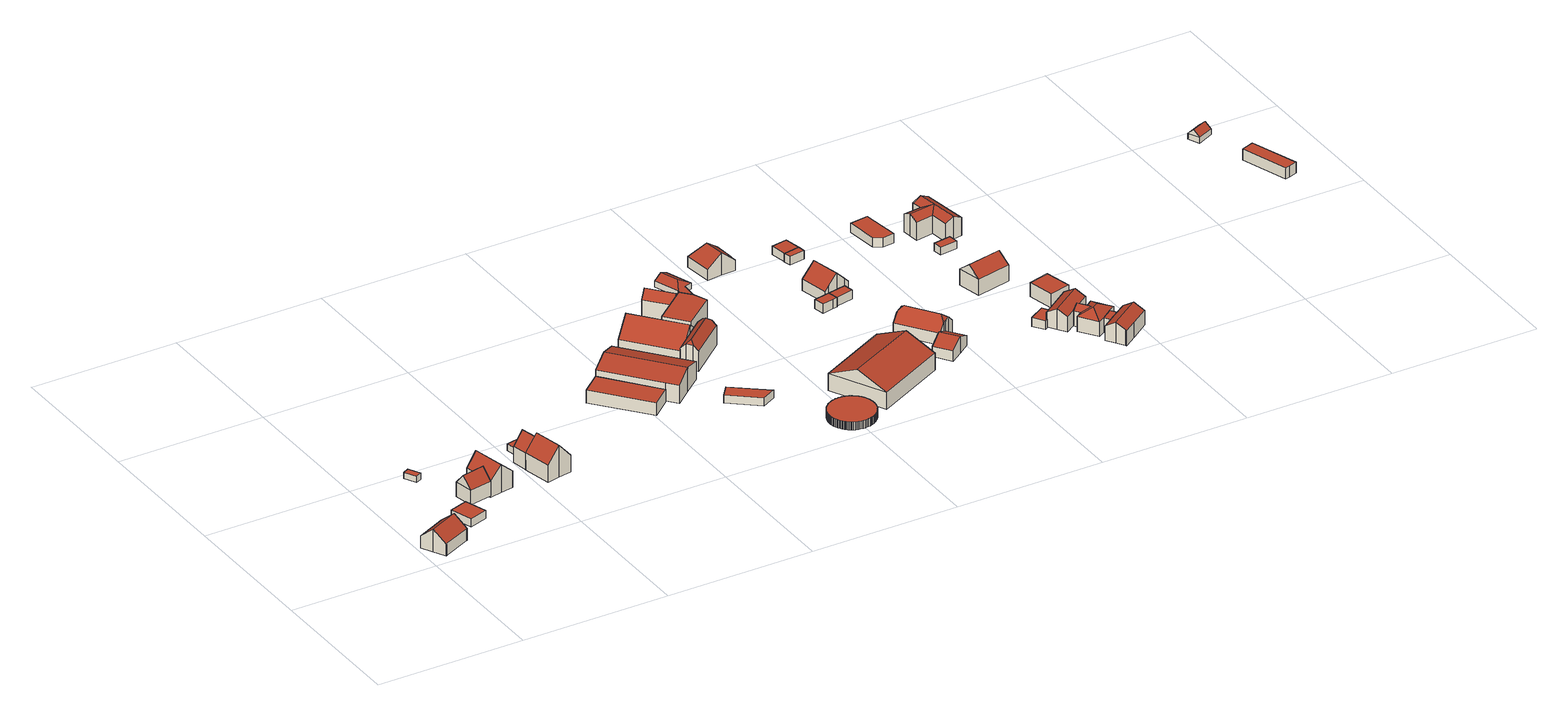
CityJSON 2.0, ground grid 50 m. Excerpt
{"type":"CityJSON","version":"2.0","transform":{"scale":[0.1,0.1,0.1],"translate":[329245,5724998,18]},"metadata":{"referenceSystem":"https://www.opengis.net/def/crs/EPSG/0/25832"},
"CityObjects":{
"building1":{"type":"Building","attributes":{"Geometrietyp2DReferenz":"3000","Gemeindeschluessel":"05170048","function":"31001_1010","roofType":"3100","measuredHeight":7.75},"address":[{"country":"Germany","locality":"Wesel","thoroughfareNumber":"6","thoroughfareName":"Eyländer Weg"}],"geometry":[{"type":"Solid","lod":"2","boundaries":[[[[0,1,2,3]],[[4,5,1,0]],[[6,7,5,4]],[[8,9,7,6]],[[10,11,9,8]],[[12,13,11,10]],[[14,15,13,12]],[[16,17,15,14]],[[18,19,17,16]],[[20,21,19,18]],[[22,23,21,20]],[[24,23,22]],[[25,26,23,24]],[[3,2,26,25]],[[16,14,12,10,8,6,4,18]],[[0,3,25,24,22,20,18,4]],[[1,5,7,9,11,13,15,17,19,21,23,26,2]]]],"semantics":{"surfaces":[{"type":"WallSurface"},{"type":"RoofSurface"},{"type":"GroundSurface"}],"values":[[0,0,0,0,0,0,0,0,0,0,0,0,0,0,1,1,2]]}}]},
"building2":{"type":"Building","attributes":{"Geometrietyp2DReferenz":"3000","Gemeindeschluessel":"05170048","function":"31001_2463","roofType":"1000","measuredHeight":2.77},"address":[{"country":"Germany","locality":"Wesel","thoroughfareNumber":"8","thoroughfareName":"Eyländer Weg"}],"geometry":[{"type":"Solid","lod":"2","boundaries":[[[[27,28,29,30]],[[31,32,28,27]],[[33,34,32,31]],[[30,29,34,33]],[[31,27,30,33]],[[28,32,34,29]]]],"semantics":{"surfaces":[{"type":"WallSurface"},{"type":"RoofSurface"},{"type":"GroundSurface"}],"values":[[0,0,0,0,1,2]]}}]},
"building3":{"type":"Building","attributes":{"Geometrietyp2DReferenz":"3000","Gemeindeschluessel":"05170048","function":"31001_2723","roofType":"1000","measuredHeight":2.27},"geometry":[{"type":"Solid","lod":"2","boundaries":[[[[35,36,37,38]],[[39,40,36,35]],[[41,42,40,39]],[[38,37,42,41]],[[39,35,38,41]],[[36,40,42,37]]]],"semantics":{"surfaces":[{"type":"WallSurface"},{"type":"RoofSurface"},{"type":"GroundSurface"}],"values":[[0,0,0,0,1,2]]}}]},
"building4":{"type":"Building","attributes":{"Geometrietyp2DReferenz":"3000","Gemeindeschluessel":"05170048","function":"31001_1010","roofType":"3100","measuredHeight":8.81},"address":[{"country":"Germany","locality":"Wesel","thoroughfareNumber":"8","thoroughfareName":"Eyländer Weg"}],"geometry":[{"type":"Solid","lod":"2","boundaries":[[[[43,44,45,46]],[[47,48,44,43]],[[49,50,48,47]],[[46,45,50,49]],[[43,51,47]],[[49,52,46]],[[46,52,51,43]],[[47,51,52,49]],[[44,48,50,45]]]],"semantics":{"surfaces":[{"type":"WallSurface"},{"type":"RoofSurface"},{"type":"GroundSurface"}],"values":[[0,0,0,0,0,0,1,1,2]]}}]},
"building5":{"type":"Building","attributes":{"Geometrietyp2DReferenz":"3000","Gemeindeschluessel":"05170048","function":"31001_1010","roofType":"3100","measuredHeight":9.41},"address":[{"country":"Germany","locality":"Wesel","thoroughfareNumber":"8","thoroughfareName":"Eyländer Weg"}],"geometry":[{"type":"Solid","lod":"2","boundaries":[[[[46,53,54,55]],[[49,56,53,46]],[[57,58,56,49]],[[59,60,58,57]],[[61,62,60,59]],[[63,64,62,61]],[[55,54,64,63]],[[57,49,46,55,59]],[[63,61,59,55]],[[53,56,58,60,62,64,54]]]],"semantics":{"surfaces":[{"type":"WallSurface"},{"type":"RoofSurface"},{"type":"GroundSurface"}],"values":[[0,0,0,0,0,0,0,1,1,2]]}}]},
"building6":{"type":"Building","attributes":{"Gemeindeschluessel":"05170048","Geometrietyp2DReferenz":"3000","function":"31001_1010"},"address":[{"country":"Germany","locality":"Wesel","thoroughfareNumber":"10","thoroughfareName":"Eyländer Weg"},{"country":"Germany","locality":"Wesel","thoroughfareNumber":"10a","thoroughfareName":"Eyländer Weg"}],"children":["building6-1","building6-2"]},
"building6-1":{"type":"BuildingPart","attributes":{"roofType":"3100","measuredHeight":10.94},"parents":["building6"],"geometry":[{"type":"MultiSurface","lod":"2","boundaries":[[[65,66,67,68]],[[69,70,66,65]],[[71,72,70,69]],[[73,74,75,76]],[[68,67,74,73]],[[68,73,76,77,65]],[[71,69,65,77]],[[66,70,72,78,75,74,67]],[[79,80,81,72,71]],[[77,82,83]],[[83,82,78,84,85]],[[80,79,85,84,81]],[[77,76,86,82]],[[75,78,82,86]]],"semantics":{"surfaces":[{"type":"WallSurface"},{"type":"RoofSurface"},{"type":"GroundSurface"},{"type":"ClosureSurface"}],"values":[0,0,0,0,0,1,1,2,0,0,3,3,0,3]}}]},
"building6-2":{"type":"BuildingPart","attributes":{"roofType":"3100","measuredHeight":9.97},"parents":["building6"],"geometry":[{"type":"MultiSurface","lod":"2","boundaries":[[[87,88,81,80]],[[89,90,88,87]],[[91,92,90,89]],[[86,75,92,91]],[[87,80,83,89]],[[86,91,89,83]],[[84,81,88,90,92,75]],[[83,85,84,78,82]],[[82,78,75,86]],[[83,79,85]],[[85,79,80,81,84]]],"semantics":{"surfaces":[{"type":"WallSurface"},{"type":"RoofSurface"},{"type":"GroundSurface"},{"type":"ClosureSurface"}],"values":[0,0,0,0,1,1,2,3,3,0,3]}}]},
"building7":{"type":"Building","attributes":{"Geometrietyp2DReferenz":"3000","Gemeindeschluessel":"05170048","function":"51009_1611","roofType":"1000","measuredHeight":2.34},"geometry":[{"type":"Solid","lod":"2","boundaries":[[[[93,94,95,96]],[[97,98,94,93]],[[99,100,98,97]],[[96,95,100,99]],[[97,93,96,99]],[[94,98,100,95]]]],"semantics":{"surfaces":[{"type":"WallSurface"},{"type":"RoofSurface"},{"type":"GroundSurface"}],"values":[[0,0,0,0,1,2]]}}]},
"building8":{"type":"Building","attributes":{"Geometrietyp2DReferenz":"3000","Gemeindeschluessel":"05170048","function":"31001_2720","roofType":"1000","measuredHeight":4.41},"address":[{"country":"Germany","locality":"Wesel","thoroughfareNumber":"14","thoroughfareName":"Eyländer Weg"}],"geometry":[{"type":"Solid","lod":"2","boundaries":[[[[101,102,103,104]],[[105,106,102,101]],[[107,108,106,105]],[[104,103,108,107]],[[105,101,104,107]],[[102,106,108,103]]]],"semantics":{"surfaces":[{"type":"WallSurface"},{"type":"RoofSurface"},{"type":"GroundSurface"}],"values":[[0,0,0,0,1,2]]}}]},
"building9":{"type":"Building","attributes":{"Geometrietyp2DReferenz":"3000","Gemeindeschluessel":"05170048","function":"31001_2720","roofType":"3100","measuredHeight":8.31},"address":[{"country":"Germany","locality":"Wesel","thoroughfareNumber":"14","thoroughfareName":"Eyländer Weg"}],"geometry":[{"type":"Solid","lod":"2","boundaries":[[[[109,110,111,112]],[[113,114,110,109]],[[115,116,114,113]],[[117,118,116,115]],[[119,120,118,117]],[[121,122,120,119]],[[112,111,122,121]],[[112,121,119,117,109]],[[115,113,109,117]],[[110,114,116,118,120,122,111]]]],"semantics":{"surfaces":[{"type":"WallSurface"},{"type":"RoofSurface"},{"type":"GroundSurface"}],"values":[[0,0,0,0,0,0,0,1,1,2]]}}]},
"building10":{"type":"Building","attributes":{"Geometrietyp2DReferenz":"3000","Gemeindeschluessel":"05170048","function":"31001_2463","roofType":"1000","measuredHeight":2.68},"address":[{"country":"Germany","locality":"Wesel","thoroughfareNumber":"14","thoroughfareName":"Eyländer Weg"}],"geometry":[{"type":"Solid","lod":"2","boundaries":[[[[123,124,125,126]],[[127,128,124,123]],[[129,130,128,127]],[[126,125,130,129]],[[127,123,126,129]],[[124,128,130,125]]]],"semantics":{"surfaces":[{"type":"WallSurface"},{"type":"RoofSurface"},{"type":"GroundSurface"}],"values":[[0,0,0,0,1,2]]}}]},
"building11":{"type":"Building","attributes":{"Geometrietyp2DReferenz":"3000","Gemeindeschluessel":"05170048","function":"31001_1210","roofType":"3300","measuredHeight":9.69},"address":[{"country":"Germany","locality":"Wesel","thoroughfareNumber":"14","thoroughfareName":"Eyländer Weg"}],"geometry":[{"type":"Solid","lod":"2","boundaries":[[[[131,132,133,134]],[[135,136,132,131]],[[137,138,136,135]],[[139,140,138,137]],[[141,142,140,139]],[[143,144,142,141]],[[145,146,144,143]],[[147,148,146,145]],[[134,133,148,147]],[[149,143,141,139,137,135,150]],[[135,131,150]],[[150,131,134,147,145,149]],[[145,143,149]],[[132,136,138,140,142,144,146,148,133]]]],"semantics":{"surfaces":[{"type":"WallSurface"},{"type":"RoofSurface"},{"type":"GroundSurface"}],"values":[[0,0,0,0,0,0,0,0,0,1,1,1,1,2]]}}]},
"building12":{"type":"Building","attributes":{"Gemeindeschluessel":"05170048","Geometrietyp2DReferenz":"3000","function":"31001_2720"},"address":[{"country":"Germany","locality":"Wesel","thoroughfareNumber":"14","thoroughfareName":"Eyländer Weg"}],"children":["building12-1","building12-2","building12-3"]},
"building12-1":{"type":"BuildingPart","attributes":{"roofType":"3100","measuredHeight":10.88},"parents":["building12"],"geometry":[{"type":"Solid","lod":"2","boundaries":[[[[151,152,153,154]],[[155,156,152,151]],[[157,158,156,155]],[[159,160,161,162]],[[163,164,160,159]],[[165,166,164,163]],[[154,153,166,165]],[[154,165,163,151]],[[159,162,157,155,151,163]],[[152,156,158,161,160,164,166,153]],[[157,162,161,158]]]],"semantics":{"surfaces":[{"type":"WallSurface"},{"type":"RoofSurface"},{"type":"GroundSurface"},{"type":"ClosureSurface"}],"values":[[0,0,0,0,0,0,0,1,1,2,3]]}}]},
"building12-2":{"type":"BuildingPart","attributes":{"roofType":"1000","measuredHeight":7.63},"parents":["building12"],"geometry":[{"type":"MultiSurface","lod":"2","boundaries":[[[167,168,158,169]],[[170,171,172,173]],[[174,175,171,170]],[[176,161,175,174]],[[170,173,167,169,176,174]],[[158,168,172,171,175,161]],[[176,169,157,162]],[[158,161,162,157]],[[167,177,178]],[[173,179,180]],[[181,180,179,172,182]],[[178,177,181,182,168]]],"semantics":{"surfaces":[{"type":"WallSurface"},{"type":"RoofSurface"},{"type":"GroundSurface"},{"type":"ClosureSurface"}],"values":[0,0,0,0,1,2,0,3,0,0,3,3]}}]},
"building12-3":{"type":"BuildingPart","attributes":{"roofType":"3100","measuredHeight":8.44},"parents":["building12"],"geometry":[{"type":"MultiSurface","lod":"2","boundaries":[[[183,184,185,186]],[[187,188,184,183]],[[179,172,188,187]],[[186,185,168,178]],[[179,187,183,189]],[[186,178,189,183]],[[184,188,172,182,168,185]],[[189,181,180]],[[179,180,181,182,172]],[[189,177,181]],[[181,177,178,168,182]]],"semantics":{"surfaces":[{"type":"WallSurface"},{"type":"RoofSurface"},{"type":"GroundSurface"},{"type":"ClosureSurface"}],"values":[0,0,0,0,1,1,2,0,3,0,3]}}]},
"building13":{"type":"Building","attributes":{"Geometrietyp2DReferenz":"3000","Gemeindeschluessel":"05170048","function":"51003_1201","roofType":"1000","measuredHeight":2.7},"geometry":[{"type":"Solid","lod":"2","boundaries":[[[[190,191,192,193]],[[194,195,191,190]],[[196,197,195,194]],[[198,199,197,196]],[[200,201,199,198]],[[202,203,201,200]],[[204,205,203,202]],[[206,207,205,204]],[[208,209,207,206]],[[210,211,209,208]],[[212,213,211,210]],[[214,215,213,212]],[[216,217,215,214]],[[218,219,217,216]],[[220,221,219,218]],[[222,223,221,220]],[[224,225,223,222]],[[226,227,225,224]],[[228,229,227,226]],[[230,231,229,228]],[[232,233,231,230]],[[234,235,233,232]],[[236,237,235,234]],[[238,239,237,236]],[[240,241,239,238]],[[242,243,241,240]],[[244,245,243,242]],[[246,247,245,244]],[[248,249,247,246]],[[250,251,249,248]],[[252,253,251,250]],[[254,255,253,252]],[[256,257,255,254]],[[258,259,257,256]],[[260,261,259,258]],[[262,263,261,260]],[[264,265,263,262]],[[266,267,265,264]],[[268,269,267,266]],[[270,271,269,268]],[[272,273,271,270]],[[274,275,273,272]],[[276,277,275,274]],[[278,279,277,276]],[[280,281,279,278]],[[282,283,281,280]],[[284,285,283,282]],[[286,287,285,284]],[[288,289,287,286]],[[290,291,289,288]],[[292,293,291,290]],[[294,295,293,292]],[[296,297,295,294]],[[298,299,297,296]],[[300,301,299,298]],[[302,303,301,300]],[[304,305,303,302]],[[306,307,305,304]],[[308,309,307,306]],[[310,311,309,308]],[[312,313,311,310]],[[314,315,313,312]],[[316,317,315,314]],[[318,319,317,316]],[[320,321,319,318]],[[322,323,321,320]],[[324,325,323,322]],[[326,327,325,324]],[[328,329,327,326]],[[330,331,329,328]],[[332,333,331,330]],[[334,335,333,332]],[[336,337,335,334]],[[338,339,337,336]],[[340,341,339,338]],[[342,343,341,340]],[[344,345,343,342]],[[346,347,345,344]],[[348,349,347,346]],[[350,351,349,348]],[[352,353,351,350]],[[354,355,353,352]],[[356,357,355,354]],[[358,359,357,356]],[[360,361,359,358]],[[362,363,361,360]],[[364,365,363,362]],[[366,367,365,364]],[[368,369,367,366]],[[370,371,369,368]],[[372,373,371,370]],[[374,375,373,372]],[[376,377,375,374]],[[378,379,377,376]],[[380,381,379,378]],[[382,383,381,380]],[[384,385,383,382]],[[386,387,385,384]],[[388,389,387,386]],[[390,391,389,388]],[[392,393,391,390]],[[394,395,393,392]],[[396,397,395,394]],[[193,192,397,396]],[[394,392,390,388,386,384,382,380,378,376,374,372,370,368,366,364,362,360,358,356,354,352,350,348,346,344,342,340,338,336,334,332,330,328,326,324,322,320,318,316,314,312,310,308,306,304,302,300,298,296,294,292,290,288,286,284,282,280,278,276,274,272,270,268,266,264,262,260,258,256,254,252,250,248,246,244,242,240,238,236,234,232,230,228,226,224,222,220,218,216,214,212,210,208,206,204,202,200,198,196,194,190,193,396]],[[191,195,197,199,201,203,205,207,209,211,213,215,217,219,221,223,225,227,229,231,233,235,237,239,241,243,245,247,249,251,253,255,257,259,261,263,265,267,269,271,273,275,277,279,281,283,285,287,289,291,293,295,297,299,301,303,305,307,309,311,313,315,317,319,321,323,325,327,329,331,333,335,337,339,341,343,345,347,349,351,353,355,357,359,361,363,365,367,369,371,373,375,377,379,381,383,385,387,389,391,393,395,397,192]]]],"semantics":{"surfaces":[{"type":"WallSurface"},{"type":"RoofSurface"},{"type":"GroundSurface"}],"values":[[0,0,0,0,0,0,0,0,0,0,0,0,0,0,0,0,0,0,0,0,0,0,0,0,0,0,0,0,0,0,0,0,0,0,0,0,0,0,0,0,0,0,0,0,0,0,0,0,0,0,0,0,0,0,0,0,0,0,0,0,0,0,0,0,0,0,0,0,0,0,0,0,0,0,0,0,0,0,0,0,0,0,0,0,0,0,0,0,0,0,0,0,0,0,0,0,0,0,0,0,0,0,0,0,1,2]]}}]},
"building14":{"type":"Building","attributes":{"Geometrietyp2DReferenz":"3000","Gemeindeschluessel":"05170048","function":"31001_2723","roofType":"5000","measuredHeight":3.4},"address":[{"country":"Germany","locality":"Wesel","thoroughfareNumber":"16","thoroughfareName":"Eyländer Weg"}],"geometry":[{"type":"Solid","lod":"2","boundaries":[[[[398,399,400,401]],[[402,403,399,398]],[[404,405,403,402]],[[406,407,405,404]],[[408,409,407,406]],[[410,411,409,408]],[[412,413,411,410]],[[401,400,413,412]],[[406,404,402,414]],[[402,398,401,412,410,414]],[[410,408,406,414]],[[399,403,405,407,409,411,413,400]]]],"semantics":{"surfaces":[{"type":"WallSurface"},{"type":"RoofSurface"},{"type":"GroundSurface"}],"values":[[0,0,0,0,0,0,0,0,1,1,1,2]]}}]},
"building15":{"type":"Building","attributes":{"Geometrietyp2DReferenz":"3000","Gemeindeschluessel":"05170048","function":"31001_2720","roofType":"3100","measuredHeight":10.48},"address":[{"country":"Germany","locality":"Wesel","thoroughfareNumber":"5","thoroughfareName":"Werricher Straße"}],"geometry":[{"type":"Solid","lod":"2","boundaries":[[[[415,416,417,418]],[[419,420,416,415]],[[421,422,420,419]],[[418,417,422,421]],[[415,423,419]],[[421,424,418]],[[418,424,423,415]],[[419,423,424,421]],[[416,420,422,417]]]],"semantics":{"surfaces":[{"type":"WallSurface"},{"type":"RoofSurface"},{"type":"GroundSurface"}],"values":[[0,0,0,0,0,0,1,1,2]]}}]},
"building16":{"type":"Building","attributes":{"Geometrietyp2DReferenz":"3000","Gemeindeschluessel":"05170048","function":"31001_1010","roofType":"5000","measuredHeight":7.7},"address":[{"country":"Germany","locality":"Wesel","thoroughfareNumber":"16","thoroughfareName":"Eyländer Weg"}],"geometry":[{"type":"Solid","lod":"2","boundaries":[[[[425,426,427,428]],[[429,430,426,425]],[[431,432,430,429]],[[433,434,432,431]],[[435,436,434,433]],[[437,438,436,435]],[[439,440,438,437]],[[441,442,440,439]],[[443,444,442,441]],[[428,427,444,443]],[[441,439,437,435,433,431,429,425,445]],[[425,428,445]],[[428,443,441,445]],[[426,430,432,434,436,438,440,442,444,427]]]],"semantics":{"surfaces":[{"type":"WallSurface"},{"type":"RoofSurface"},{"type":"GroundSurface"}],"values":[[0,0,0,0,0,0,0,0,0,0,1,1,1,2]]}}]},
"building17":{"type":"Building","attributes":{"Geometrietyp2DReferenz":"3000","Gemeindeschluessel":"05170048","function":"31001_2723","roofType":"1000","measuredHeight":3.16},"address":[{"country":"Germany","locality":"Wesel","thoroughfareNumber":"9","thoroughfareName":"Werricher Straße"}],"geometry":[{"type":"Solid","lod":"2","boundaries":[[[[446,447,448,449]],[[450,451,447,446]],[[452,453,451,450]],[[454,455,453,452]],[[456,457,455,454]],[[449,448,457,456]],[[454,452,450,446,449,456]],[[447,451,453,455,457,448]]]],"semantics":{"surfaces":[{"type":"WallSurface"},{"type":"RoofSurface"},{"type":"GroundSurface"}],"values":[[0,0,0,0,0,0,1,2]]}}]},
"building18":{"type":"Building","attributes":{"Geometrietyp2DReferenz":"3000","Gemeindeschluessel":"05170048","function":"31001_2463","roofType":"1000","measuredHeight":2.99},"address":[{"country":"Germany","locality":"Wesel","thoroughfareNumber":"9","thoroughfareName":"Werricher Straße"}],"geometry":[{"type":"Solid","lod":"2","boundaries":[[[[458,459,460,461]],[[450,462,459,458]],[[446,463,462,450]],[[461,460,463,446]],[[450,458,461,446]],[[459,462,463,460]]]],"semantics":{"surfaces":[{"type":"WallSurface"},{"type":"RoofSurface"},{"type":"GroundSurface"}],"values":[[0,0,0,0,1,2]]}}]},
"building19":{"type":"Building","attributes":{"Geometrietyp2DReferenz":"3000","Gemeindeschluessel":"05170048","function":"31001_1010","roofType":"3100","measuredHeight":8.43},"address":[{"country":"Germany","locality":"Wesel","thoroughfareNumber":"9","thoroughfareName":"Werricher Straße"}],"geometry":[{"type":"Solid","lod":"2","boundaries":[[[[464,465,466,467]],[[468,469,465,464]],[[470,471,469,468]],[[472,473,471,470]],[[474,475,473,472]],[[476,477,475,474]],[[478,479,477,476]],[[467,466,479,478]],[[470,468,464,467,472]],[[478,476,474,472,467]],[[465,469,471,473,475,477,479,466]]]],"semantics":{"surfaces":[{"type":"WallSurface"},{"type":"RoofSurface"},{"type":"GroundSurface"}],"values":[[0,0,0,0,0,0,0,0,1,1,2]]}}]},
"building20":{"type":"Building","attributes":{"Geometrietyp2DReferenz":"3000","Gemeindeschluessel":"05170048","function":"31001_2463","roofType":"3100","measuredHeight":5.85},"address":[{"country":"Germany","locality":"Wesel","thoroughfareNumber":"5","thoroughfareName":"Werricher Straße"}],"geometry":[{"type":"Solid","lod":"2","boundaries":[[[[480,481,482,483]],[[484,485,481,480]],[[486,487,485,484]],[[488,489,487,486]],[[490,491,489,488]],[[492,493,491,490]],[[494,495,493,492]],[[483,482,495,494]],[[484,480,483,486]],[[494,492,490,488,486,483]],[[481,485,487,489,491,493,495,482]]]],"semantics":{"surfaces":[{"type":"WallSurface"},{"type":"RoofSurface"},{"type":"GroundSurface"}],"values":[[0,0,0,0,0,0,0,0,1,1,2]]}}]},
"building21":{"type":"Building","attributes":{"Geometrietyp2DReferenz":"3000","Gemeindeschluessel":"05170048","function":"31001_1010","roofType":"3300","measuredHeight":8.08},"address":[{"country":"Germany","locality":"Wesel","thoroughfareNumber":"5","thoroughfareName":"Werricher Straße"}],"geometry":[{"type":"Solid","lod":"2","boundaries":[[[[496,497,498,499]],[[500,501,497,496]],[[502,503,501,500]],[[504,505,503,502]],[[506,507,505,504]],[[508,509,507,506]],[[510,511,509,508]],[[512,513,511,510]],[[514,515,513,512]],[[499,498,515,514]],[[516,504,502,500,496,499,517]],[[499,514,512,517]],[[517,512,510,508,506,516]],[[506,504,516]],[[497,501,503,505,507,509,511,513,515,498]]]],"semantics":{"surfaces":[{"type":"WallSurface"},{"type":"RoofSurface"},{"type":"GroundSurface"}],"values":[[0,0,0,0,0,0,0,0,0,0,1,1,1,1,2]]}}]},
"building22":{"type":"Building","attributes":{"Geometrietyp2DReferenz":"3000","Gemeindeschluessel":"05170048","function":"31001_2723","roofType":"1000","measuredHeight":2.9},"address":[{"country":"Germany","locality":"Wesel","thoroughfareNumber":"11","thoroughfareName":"Werricher Straße"}],"geometry":[{"type":"Solid","lod":"2","boundaries":[[[[518,519,520,521]],[[522,523,519,518]],[[524,525,523,522]],[[521,520,525,524]],[[522,518,521,524]],[[519,523,525,520]]]],"semantics":{"surfaces":[{"type":"WallSurface"},{"type":"RoofSurface"},{"type":"GroundSurface"}],"values":[[0,0,0,0,1,2]]}}]},
"building23":{"type":"Building","attributes":{"Geometrietyp2DReferenz":"3000","Gemeindeschluessel":"05170048","function":"31001_2463","roofType":"1000","measuredHeight":2.86},"address":[{"country":"Germany","locality":"Wesel","thoroughfareNumber":"11","thoroughfareName":"Werricher Straße"}],"geometry":[{"type":"Solid","lod":"2","boundaries":[[[[526,527,528,529]],[[521,530,527,526]],[[524,531,530,521]],[[529,528,531,524]],[[521,526,529,524]],[[527,530,531,528]]]],"semantics":{"surfaces":[{"type":"WallSurface"},{"type":"RoofSurface"},{"type":"GroundSurface"}],"values":[[0,0,0,0,1,2]]}}]},
"building24":{"type":"Building","attributes":{"Geometrietyp2DReferenz":"3000","Gemeindeschluessel":"05170048","function":"31001_2463","roofType":"1000","measuredHeight":3.08},"address":[{"country":"Germany","locality":"Wesel","thoroughfareNumber":"18","thoroughfareName":"Werricher Straße"}],"geometry":[{"type":"Solid","lod":"2","boundaries":[[[[532,533,534,535]],[[536,537,533,532]],[[538,539,537,536]],[[540,541,539,538]],[[542,543,541,540]],[[535,534,543,542]],[[540,538,536,532,535,542]],[[533,537,539,541,543,534]]]],"semantics":{"surfaces":[{"type":"WallSurface"},{"type":"RoofSurface"},{"type":"GroundSurface"}],"values":[[0,0,0,0,0,0,1,2]]}}]},
"building25":{"type":"Building","attributes":{"Geometrietyp2DReferenz":"3000","Gemeindeschluessel":"05170048","function":"51009_1611","roofType":"1000","measuredHeight":3.19},"geometry":[{"type":"Solid","lod":"2","boundaries":[[[[544,545,546,547]],[[548,549,545,544]],[[550,551,549,548]],[[552,553,551,550]],[[547,546,553,552]],[[550,548,544,547,552]],[[545,549,551,553,546]]]],"semantics":{"surfaces":[{"type":"WallSurface"},{"type":"RoofSurface"},{"type":"GroundSurface"}],"values":[[0,0,0,0,0,1,2]]}}]},
"building26":{"type":"Building","attributes":{"Geometrietyp2DReferenz":"3000","Gemeindeschluessel":"05170048","function":"31001_1010","roofType":"3100","measuredHeight":8.66},"address":[{"country":"Germany","locality":"Wesel","thoroughfareNumber":"2","thoroughfareName":"Zur Bauerschaft"}],"geometry":[{"type":"Solid","lod":"2","boundaries":[[[[554,555,556,557]],[[558,559,555,554]],[[560,561,559,558]],[[557,556,561,560]],[[554,562,558]],[[560,563,557]],[[557,563,562,554]],[[558,562,563,560]],[[555,559,561,556]]]],"semantics":{"surfaces":[{"type":"WallSurface"},{"type":"RoofSurface"},{"type":"GroundSurface"}],"values":[[0,0,0,0,0,0,1,1,2]]}}]},
"building27":{"type":"Building","attributes":{"Gemeindeschluessel":"05170048","Geometrietyp2DReferenz":"3000","function":"31001_1010"},"address":[{"country":"Germany","locality":"Wesel","thoroughfareNumber":"16","thoroughfareName":"Werricher Straße"},{"country":"Germany","locality":"Wesel","thoroughfareNumber":"18","thoroughfareName":"Werricher Straße"}],"children":["building27-1","building27-2","building27-3","building27-4","building27-5"]},
"building27-1":{"type":"BuildingPart","attributes":{"roofType":"3100","measuredHeight":7.08},"parents":["building27"],"geometry":[{"type":"Solid","lod":"2","boundaries":[[[[564,565,566,567]],[[568,569,565,564]],[[570,571,572,573]],[[574,575,571,570]],[[576,577,575,574]],[[578,579,577,576]],[[580,581,579,578]],[[582,583,581,580]],[[567,566,583,582]],[[570,573,568,564,567,574]],[[582,580,578,576,574,567]],[[565,569,572,571,575,577,579,581,583,566]],[[573,572,569,568]]]],"semantics":{"surfaces":[{"type":"WallSurface"},{"type":"RoofSurface"},{"type":"GroundSurface"},{"type":"ClosureSurface"}],"values":[[0,0,0,0,0,0,0,0,0,1,1,2,3]]}}]},
"building27-2":{"type":"BuildingPart","attributes":{"roofType":"3100","measuredHeight":7.08},"parents":["building27"],"geometry":[{"type":"MultiSurface","lod":"2","boundaries":[[[584,585,586,587]],[[588,589,585,584]],[[590,591,589,588]],[[592,593,591,590]],[[594,595,593,592]],[[596,597,595,594]],[[598,599,597,596]],[[600,601,599,598]],[[602,603,601,600]],[[584,587,602,600,598,588]],[[596,594,592,590,588,598]],[[585,589,591,593,595,597,599,601,603,586]],[[586,604,605,587]],[[602,605,604,603]]],"semantics":{"surfaces":[{"type":"WallSurface"},{"type":"RoofSurface"},{"type":"GroundSurface"},{"type":"ClosureSurface"}],"values":[0,0,0,0,0,0,0,0,0,1,1,2,3,3]}}]},
"building27-3":{"type":"BuildingPart","attributes":{"roofType":"5000","measuredHeight":6.49},"parents":["building27"],"geometry":[{"type":"Solid","lod":"2","boundaries":[[[[587,586,606,607]],[[608,609,603,602]],[[610,587,607,611]],[[607,608,611]],[[608,602,610,611]],[[586,604,603,609,606]],[[610,605,587]],[[605,604,586,587]],[[610,602,605]],[[604,605,602,603]],[[608,607,606,609]]]],"semantics":{"surfaces":[{"type":"WallSurface"},{"type":"RoofSurface"},{"type":"GroundSurface"},{"type":"ClosureSurface"}],"values":[[0,0,1,1,1,2,0,3,0,3,3]]}}]},
"building27-4":{"type":"BuildingPart","attributes":{"roofType":"3200","measuredHeight":7.24},"parents":["building27"],"geometry":[{"type":"Solid","lod":"2","boundaries":[[[[607,606,612,613]],[[614,615,609,608]],[[616,617,615,614]],[[618,619,617,616]],[[620,621,622,623]],[[613,612,621,620]],[[624,620,623,618,616,625]],[[616,614,625]],[[625,614,608,607,613,624]],[[613,620,624]],[[606,609,615,617,619,622,621,612]],[[609,606,607,608]],[[622,619,618,623]]]],"semantics":{"surfaces":[{"type":"WallSurface"},{"type":"RoofSurface"},{"type":"GroundSurface"},{"type":"ClosureSurface"}],"values":[[0,0,0,0,0,0,1,1,1,1,2,3,3]]}}]},
"building27-5":{"type":"BuildingPart","attributes":{"roofType":"1000","measuredHeight":5.1},"parents":["building27"],"geometry":[{"type":"Solid","lod":"2","boundaries":[[[[623,622,569,568]],[[573,572,619,618]],[[573,618,623,568]],[[619,572,569,622]],[[623,618,619,622]],[[568,569,572,573]]]],"semantics":{"surfaces":[{"type":"WallSurface"},{"type":"RoofSurface"},{"type":"GroundSurface"},{"type":"ClosureSurface"}],"values":[[0,0,1,2,3,3]]}}]},
"building28":{"type":"Building","attributes":{"Geometrietyp2DReferenz":"3000","Gemeindeschluessel":"05170048","function":"31001_2463","roofType":"1000","measuredHeight":2.69},"address":[{"country":"Germany","locality":"Wesel","thoroughfareNumber":"3","thoroughfareName":"Zur Bauerschaft"}],"geometry":[{"type":"Solid","lod":"2","boundaries":[[[[626,627,628,629]],[[630,631,627,626]],[[632,633,631,630]],[[629,628,633,632]],[[630,626,629,632]],[[627,631,633,628]]]],"semantics":{"surfaces":[{"type":"WallSurface"},{"type":"RoofSurface"},{"type":"GroundSurface"}],"values":[[0,0,0,0,1,2]]}}]},
"building29":{"type":"Building","attributes":{"Geometrietyp2DReferenz":"3000","Gemeindeschluessel":"05170048","function":"31001_2463","roofType":"1000","measuredHeight":4.72},"address":[{"country":"Germany","locality":"Wesel","thoroughfareNumber":"2","thoroughfareName":"Zur Bauerschaft"}],"geometry":[{"type":"Solid","lod":"2","boundaries":[[[[634,635,636,637]],[[638,639,635,634]],[[640,641,639,638]],[[637,636,641,640]],[[638,634,637,640]],[[635,639,641,636]]]],"semantics":{"surfaces":[{"type":"WallSurface"},{"type":"RoofSurface"},{"type":"GroundSurface"}],"values":[[0,0,0,0,1,2]]}}]},
"building30":{"type":"Building","attributes":{"Gemeindeschluessel":"05170048","Geometrietyp2DReferenz":"3000","function":"31001_1010"},"address":[{"country":"Germany","locality":"Wesel","thoroughfareNumber":"3","thoroughfareName":"Zur Bauerschaft"}],"children":["building30-1","building30-2"]},
"building30-1":{"type":"BuildingPart","attributes":{"roofType":"3100","measuredHeight":7.7},"parents":["building30"],"geometry":[{"type":"Solid","lod":"2","boundaries":[[[[642,643,644,645]],[[646,647,643,642]],[[648,649,647,646]],[[650,651,649,648]],[[652,653,651,650]],[[654,655,653,652]],[[656,657,655,654]],[[650,648,646,652]],[[644,643,647,649,651,653,655,657]],[[645,644,657,656]],[[645,658,656,654,652,646,642]],[[656,658,645]]]],"semantics":{"surfaces":[{"type":"WallSurface"},{"type":"RoofSurface"},{"type":"GroundSurface"},{"type":"ClosureSurface"}],"values":[[0,0,0,0,0,0,0,1,2,3,1,3]]}}]},
"building30-2":{"type":"BuildingPart","attributes":{"roofType":"5000","measuredHeight":7.67},"parents":["building30"],"geometry":[{"type":"Solid","lod":"2","boundaries":[[[[659,660,661,662]],[[663,664,660,659]],[[645,644,664,663]],[[662,661,657,656]],[[656,658,659,662]],[[645,663,659,658]],[[660,664,644,657,661]],[[656,657,644,645]],[[656,645,658]]]],"semantics":{"surfaces":[{"type":"WallSurface"},{"type":"RoofSurface"},{"type":"GroundSurface"},{"type":"ClosureSurface"}],"values":[[0,0,0,0,1,1,2,3,3]]}}]},
"building31":{"type":"Building","attributes":{"Geometrietyp2DReferenz":"3000","Gemeindeschluessel":"05170048","function":"31001_2463","roofType":"3100","measuredHeight":3.79},"address":[{"country":"Germany","locality":"Wesel","thoroughfareNumber":"9","thoroughfareName":"Zur Bauerschaft"}],"geometry":[{"type":"Solid","lod":"2","boundaries":[[[[665,666,667,668]],[[669,670,666,665]],[[671,672,670,669]],[[668,667,672,671]],[[665,673,669]],[[671,674,668]],[[668,674,673,665]],[[669,673,674,671]],[[666,670,672,667]]]],"semantics":{"surfaces":[{"type":"WallSurface"},{"type":"RoofSurface"},{"type":"GroundSurface"}],"values":[[0,0,0,0,0,0,1,1,2]]}}]},
"building32":{"type":"Building","attributes":{"Geometrietyp2DReferenz":"3000","Gemeindeschluessel":"05170048","function":"51009_1611","roofType":"1000","measuredHeight":3.75},"geometry":[{"type":"Solid","lod":"2","boundaries":[[[[675,676,677,678]],[[679,680,676,675]],[[681,682,680,679]],[[683,684,682,681]],[[678,677,684,683]],[[681,679,675,678,683]],[[676,680,682,684,677]]]],"semantics":{"surfaces":[{"type":"WallSurface"},{"type":"RoofSurface"},{"type":"GroundSurface"}],"values":[[0,0,0,0,0,1,2]]}}]}
},
"vertices":[
[40,9,62],[40,9,22],[42,10,22],[42,10,62],[20,50,100],[20,50,22],[0,90,62],[0,90,22],[3,92,62],[3,92,22],[4,91,63],[4,91,22],[99,136,63],[99,136,22],[98,137,62],[98,137,22],[101,139,62],[101,139,22],[121,97,100],[121,97,22],[141,56,62],[141,56,22],[138,55,62],[138,55,22],[138,55,63],[42,11,63],[42,11,22],
[225,206,53],[225,206,25],[163,186,25],[163,186,53],[250,130,53],[250,130,25],[188,110,53],[188,110,25],
[218,453,27],[218,453,5],[197,492,5],[197,492,27],[198,442,27],[198,442,5],[177,482,27],[177,482,5],
[253,224,73],[253,224,23],[331,239,23],[331,239,73],[241,287,73],[241,287,23],[318,303,73],[318,303,23],[247,256,111],[324,271,111],
[331,239,17],[374,248,17],[374,248,111],[318,303,17],[310,341,73],[310,341,17],[352,359,111],[352,359,17],[393,376,73],[393,376,17],[417,256,73],[417,256,17],
[565,233,128],[565,233,19],[609,242,19],[609,242,77],[521,224,77],[521,224,19],[501,320,77],[501,320,19],[589,338,77],[589,338,19],[571,334,19],[571,334,99],[545,329,128],[545,329,19],[534,326,115],[502,320,75],[502,320,19],[545,329,108],[537,327,119],[537,327,19],[537,327,118],[571,334,75],
[491,374,75],[491,374,19],[525,381,119],[525,381,19],[560,388,75],[560,388,19],
[588,407,38],[588,407,14],[576,463,14],[576,463,38],[526,394,38],[526,394,14],[515,450,38],[515,450,14],
[993,388,64],[993,388,20],[1057,441,20],[1057,441,64],[852,558,64],[852,558,20],[917,613,64],[917,613,20],
[973,659,106],[973,659,23],[917,613,23],[917,613,86],[1029,706,86],[1029,706,23],[1198,502,86],[1198,502,23],[1141,455,106],[1141,455,23],[1085,408,86],[1085,408,23],[1057,441,86],[1057,441,23],
[1337,286,55],[1337,286,28],[1225,375,28],[1225,375,55],[1289,260,55],[1289,260,28],[1194,337,55],[1194,337,28],
[1207,535,121],[1207,535,35],[1219,521,35],[1219,521,103],[1193,552,121],[1193,552,35],[1181,566,103],[1181,566,35],[1202,584,103],[1202,584,35],[1304,670,103],[1304,670,35],[1314,658,118],[1314,658,35],[1332,636,118],[1332,636,35],[1342,624,103],[1342,624,35],[1311,637,132],[1211,553,132],
[1123,783,131],[1123,783,22],[1072,741,22],[1072,741,77],[1174,825,77],[1174,825,22],[1231,757,77],[1231,757,22],[1304,670,77],[1304,670,22],[1291,685,22],[1291,685,77],[1253,627,131],[1253,627,22],[1202,584,77],[1202,584,22],
[1313,824,99],[1313,824,22],[1231,757,99],[1378,817,99],[1378,817,22],[1348,852,22],[1348,852,99],[1398,771,99],[1398,771,22],[1291,685,99],[1326,834,99],[1313,824,78],[1348,852,78],[1336,842,99],[1331,838,99],[1331,838,22],
[1266,915,107],[1266,915,22],[1248,901,22],[1248,901,78],[1283,929,78],[1283,929,22],[1331,838,107],
[1420,120,43],[1420,120,16],[1418,116,16],[1418,116,43],[1421,124,43],[1421,124,16],[1423,128,43],[1423,128,16],[1425,131,43],[1425,131,16],[1427,134,43],[1427,134,16],[1429,137,43],[1429,137,16],[1431,140,43],[1431,140,16],[1434,143,43],[1434,143,16],[1437,146,43],[1437,146,16],[1440,148,43],[1440,148,16],[1443,151,43],[1443,151,16],[1446,154,43],[1446,154,16],[1449,156,43],[1449,156,16],[1453,158,43],[1453,158,16],[1458,160,43],[1458,160,16],[1463,163,43],[1463,163,16],[1468,164,43],[1468,164,16],[1473,166,43],[1473,166,16],[1478,167,43],[1478,167,16],[1483,167,43],[1483,167,16],[1488,168,43],[1488,168,16],[1492,168,43],[1492,168,16],[1497,167,43],[1497,167,16],[1501,167,43],[1501,167,16],[1505,166,43],[1505,166,16],[1508,165,43],[1508,165,16],[1512,165,43],[1512,165,16],[1515,163,43],[1515,163,16],[1519,162,43],[1519,162,16],[1522,161,43],[1522,161,16],[1526,159,43],[1526,159,16],[1530,157,43],[1530,157,16],[1533,154,43],[1533,154,16],[1537,151,43],[1537,151,16],[1541,148,43],[1541,148,16],[1545,145,43],[1545,145,16],[1548,141,43],[1548,141,16],[1552,137,43],[1552,137,16],[1555,132,43],[1555,132,16],[1558,127,43],[1558,127,16],[1559,123,43],[1559,123,16],[1561,120,43],[1561,120,16],[1563,114,43],[1563,114,16],[1564,109,43],[1564,109,16],[1565,103,43],[1565,103,16],[1566,98,43],[1566,98,16],[1566,93,43],[1566,93,16],[1566,88,43],[1566,88,16],[1566,83,43],[1566,83,16],[1565,79,43],[1565,79,16],[1565,75,43],[1565,75,16],[1563,71,43],[1563,71,16],[1562,67,43],[1562,67,16],[1561,63,43],[1561,63,16],[1560,60,43],[1560,60,16],[1558,57,43],[1558,57,16],[1556,54,43],[1556,54,16],[1554,50,43],[1554,50,16],[1552,47,43],[1552,47,16],[1549,44,43],[1549,44,16],[1546,40,43],[1546,40,16],[1543,37,43],[1543,37,16],[1540,34,43],[1540,34,16],[1536,30,43],[1536,30,16],[1531,27,43],[1531,27,16],[1527,25,43],[1527,25,16],[1521,22,43],[1521,22,16],[1516,20,43],[1516,20,16],[1512,19,43],[1512,19,16],[1511,18,43],[1511,18,16],[1504,17,43],[1504,17,16],[1498,16,43],[1498,16,16],[1492,15,43],[1492,15,16],[1486,15,43],[1486,15,16],[1481,16,43],[1481,16,16],[1475,17,43],[1475,17,16],[1470,18,43],[1470,18,16],[1465,20,43],[1465,20,16],[1461,21,43],[1461,21,16],[1456,23,43],[1456,23,16],[1452,25,43],[1452,25,16],[1449,28,43],[1449,28,16],[1445,30,43],[1445,30,16],[1442,32,43],[1442,32,16],[1439,35,43],[1439,35,16],[1437,37,43],[1437,37,16],[1434,40,43],[1434,40,16],[1432,43,43],[1432,43,16],[1429,46,43],[1429,46,16],[1427,49,43],[1427,49,16],[1425,53,43],[1425,53,16],[1423,57,43],[1423,57,16],[1421,61,43],[1421,61,16],[1419,65,43],[1419,65,16],[1417,70,43],[1417,70,16],[1416,75,43],[1416,75,16],[1415,81,43],[1415,81,16],[1414,86,43],[1414,86,16],[1414,92,43],[1414,92,16],[1414,98,43],[1414,98,16],[1415,105,43],[1415,105,16],[1417,111,43],[1417,111,16],[1417,113,43],[1417,113,16],
[1407,911,29],[1407,911,23],[1438,921,23],[1438,921,28],[1397,939,43],[1397,939,23],[1367,1025,43],[1367,1025,23],[1395,1037,57],[1395,1037,23],[1423,1048,43],[1423,1048,23],[1454,958,43],[1454,958,23],[1428,950,43],[1428,950,23],[1416,977,57],
[1743,370,80],[1743,370,21],[1503,250,21],[1503,250,80],[1835,188,80],[1835,188,21],[1595,67,80],[1595,67,21],[1789,279,126],[1549,159,126],
[1609,1079,62],[1609,1079,26],[1507,1068,26],[1507,1068,62],[1614,1080,58],[1614,1080,26],[1618,1080,55],[1618,1080,26],[1625,1015,54],[1625,1015,26],[1623,1015,56],[1623,1015,26],[1615,1013,62],[1615,1013,26],[1618,979,62],[1618,979,26],[1569,976,103],[1569,976,26],[1519,972,62],[1519,972,26],[1561,1048,103],
[1757,672,63],[1757,672,31],[1743,669,31],[1743,669,63],[1765,637,63],[1765,637,31],[1750,634,63],[1750,634,31],[1710,626,63],[1710,626,31],[1703,661,63],[1703,661,31],
[1826,650,63],[1826,650,33],[1819,684,33],[1819,684,63],[1765,637,33],[1757,672,33],
[1757,672,87],[1757,672,34],[1788,678,34],[1788,678,119],[1743,669,73],[1743,669,34],[1723,767,73],[1723,767,34],[1768,776,119],[1768,776,34],[1814,785,73],[1814,785,34],[1834,687,73],[1834,687,34],[1819,684,88],[1819,684,34],
[1907,205,56],[1907,205,21],[1948,233,21],[1948,233,79],[1868,259,56],[1868,259,21],[1908,289,79],[1908,289,21],[1916,295,75],[1916,295,21],[1917,294,75],[1917,294,21],[1949,317,56],[1949,317,21],[1988,262,56],[1988,262,21],
[1917,294,68],[1917,294,27],[1937,308,27],[1937,308,91],[1916,295,68],[1916,295,27],[1829,419,68],[1829,419,27],[1850,433,92],[1850,433,27],[1879,454,92],[1879,454,27],[1900,468,68],[1900,468,27],[1987,343,68],[1987,343,27],[1967,329,91],[1967,329,27],[1949,317,91],[1949,317,27],[1873,431,108],[1942,332,108],
[1823,924,60],[1823,924,31],[1819,949,31],[1819,949,60],[1769,915,60],[1769,915,31],[1764,939,60],[1764,939,31],
[1809,1004,60],[1809,1004,32],[1755,994,32],[1755,994,60],[1819,949,32],[1764,939,32],
[2210,257,52],[2210,257,22],[2236,219,22],[2236,219,52],[2264,290,52],[2264,290,22],[2285,257,52],[2285,257,22],[2242,227,52],[2242,227,22],[2244,225,52],[2244,225,22],
[2101,870,61],[2101,870,29],[2084,996,29],[2084,996,61],[2061,864,61],[2061,864,29],[2035,881,61],[2035,881,29],[2021,987,61],[2021,987,29],
[2259,582,87],[2259,582,32],[2140,557,32],[2140,557,87],[2277,502,87],[2277,502,32],[2158,476,87],[2158,476,32],[2268,542,119],[2149,517,119],
[2351,70,76],[2351,70,25],[2371,41,25],[2371,41,96],[2384,93,76],[2384,93,25],[2458,144,76],[2458,144,25],[2423,120,25],[2423,120,76],[2478,116,96],[2478,116,25],[2498,87,76],[2498,87,25],[2435,43,76],[2435,43,25],[2391,12,76],[2391,12,25],[2389,15,78],[2389,15,25],
[2282,170,76],[2282,170,25],[2315,192,25],[2315,192,76],[2262,198,96],[2262,198,25],[2244,225,78],[2244,225,25],[2242,227,76],[2242,227,25],[2285,257,76],[2285,257,25],[2349,302,76],[2349,302,25],[2369,273,96],[2369,273,25],[2389,244,76],[2389,244,25],[2354,220,76],[2354,220,25],[2335,206,25],[2335,206,76],
[2328,173,25],[2328,173,76],[2368,200,76],[2368,200,25],[2335,206,90],[2362,167,90],
[2308,159,25],[2308,159,76],[2389,215,76],[2389,215,25],[2431,154,76],[2431,154,25],[2410,140,76],[2410,140,25],[2350,98,76],[2350,98,25],[2371,112,25],[2371,112,76],[2360,150,97],[2379,163,97],
[2236,734,64],[2236,734,37],[2232,766,37],[2232,766,64],[2177,726,64],[2177,726,37],[2172,757,64],[2172,757,37],
[2367,429,67],[2367,429,20],[2296,411,20],[2296,411,67],[2388,341,67],[2388,341,20],[2316,322,67],[2316,322,20],
[2208,940,97],[2208,940,35],[2213,907,35],[2213,907,97],[2238,945,112],[2238,945,35],[2267,949,97],[2267,949,35],[2289,794,97],[2289,794,35],[2259,790,112],[2259,790,35],[2229,786,97],[2229,786,35],[2221,848,97],[2221,848,35],[2246,881,112],
[2157,869,112],[2157,869,35],[2161,839,35],[2161,839,97],[2153,899,97],[2153,899,35],
[3211,962,49],[3211,962,29],[3155,936,29],[3155,936,49],[3228,923,49],[3228,923,29],[3173,898,49],[3173,898,29],[3219,943,67],[3164,917,67],
[3242,765,57],[3242,765,19],[3294,604,19],[3294,604,57],[3284,780,57],[3284,780,19],[3338,618,57],[3338,618,19],[3311,609,57],[3311,609,19]
]}
